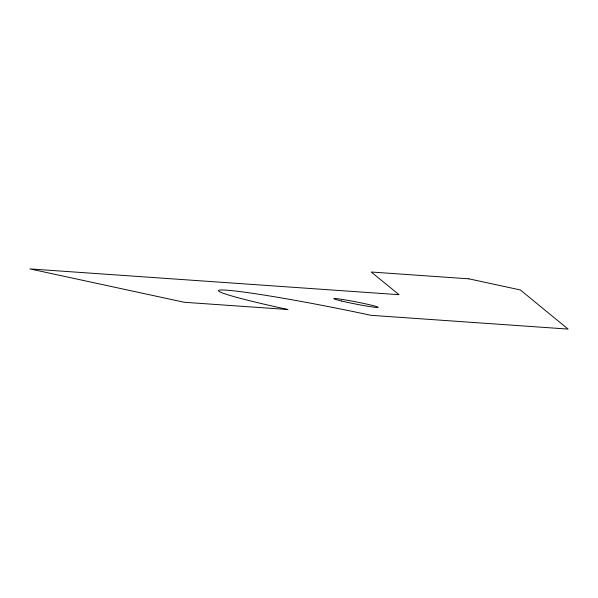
<?xml version="1.0" encoding="UTF-8"?>
<svg xmlns="http://www.w3.org/2000/svg" width="598" height="598" viewBox="0 0 598 598"><rect width="100%" height="100%" fill="white"/><g stroke="black" fill="none" stroke-linecap="round" stroke-linejoin="round"><path stroke-width="0.9" d="M468.884 278.832L371.238 272.015L399.023 294.687L29.9 268.913L184.289 302.282L287.989 309.525A113.082 5.524 11.1 0 1 226.537 290.172A113.082 5.524 11.1 0 1 370.947 315.318L568.1 329.087L520.342 289.955L468.884 278.832M341.585 301.018A22.619 1.106 11.1 0 0 377.801 307.454A22.619 1.106 11.1 0 0 348.514 300.458A22.619 1.106 11.1 0 0 341.585 301.018"/></g></svg>
